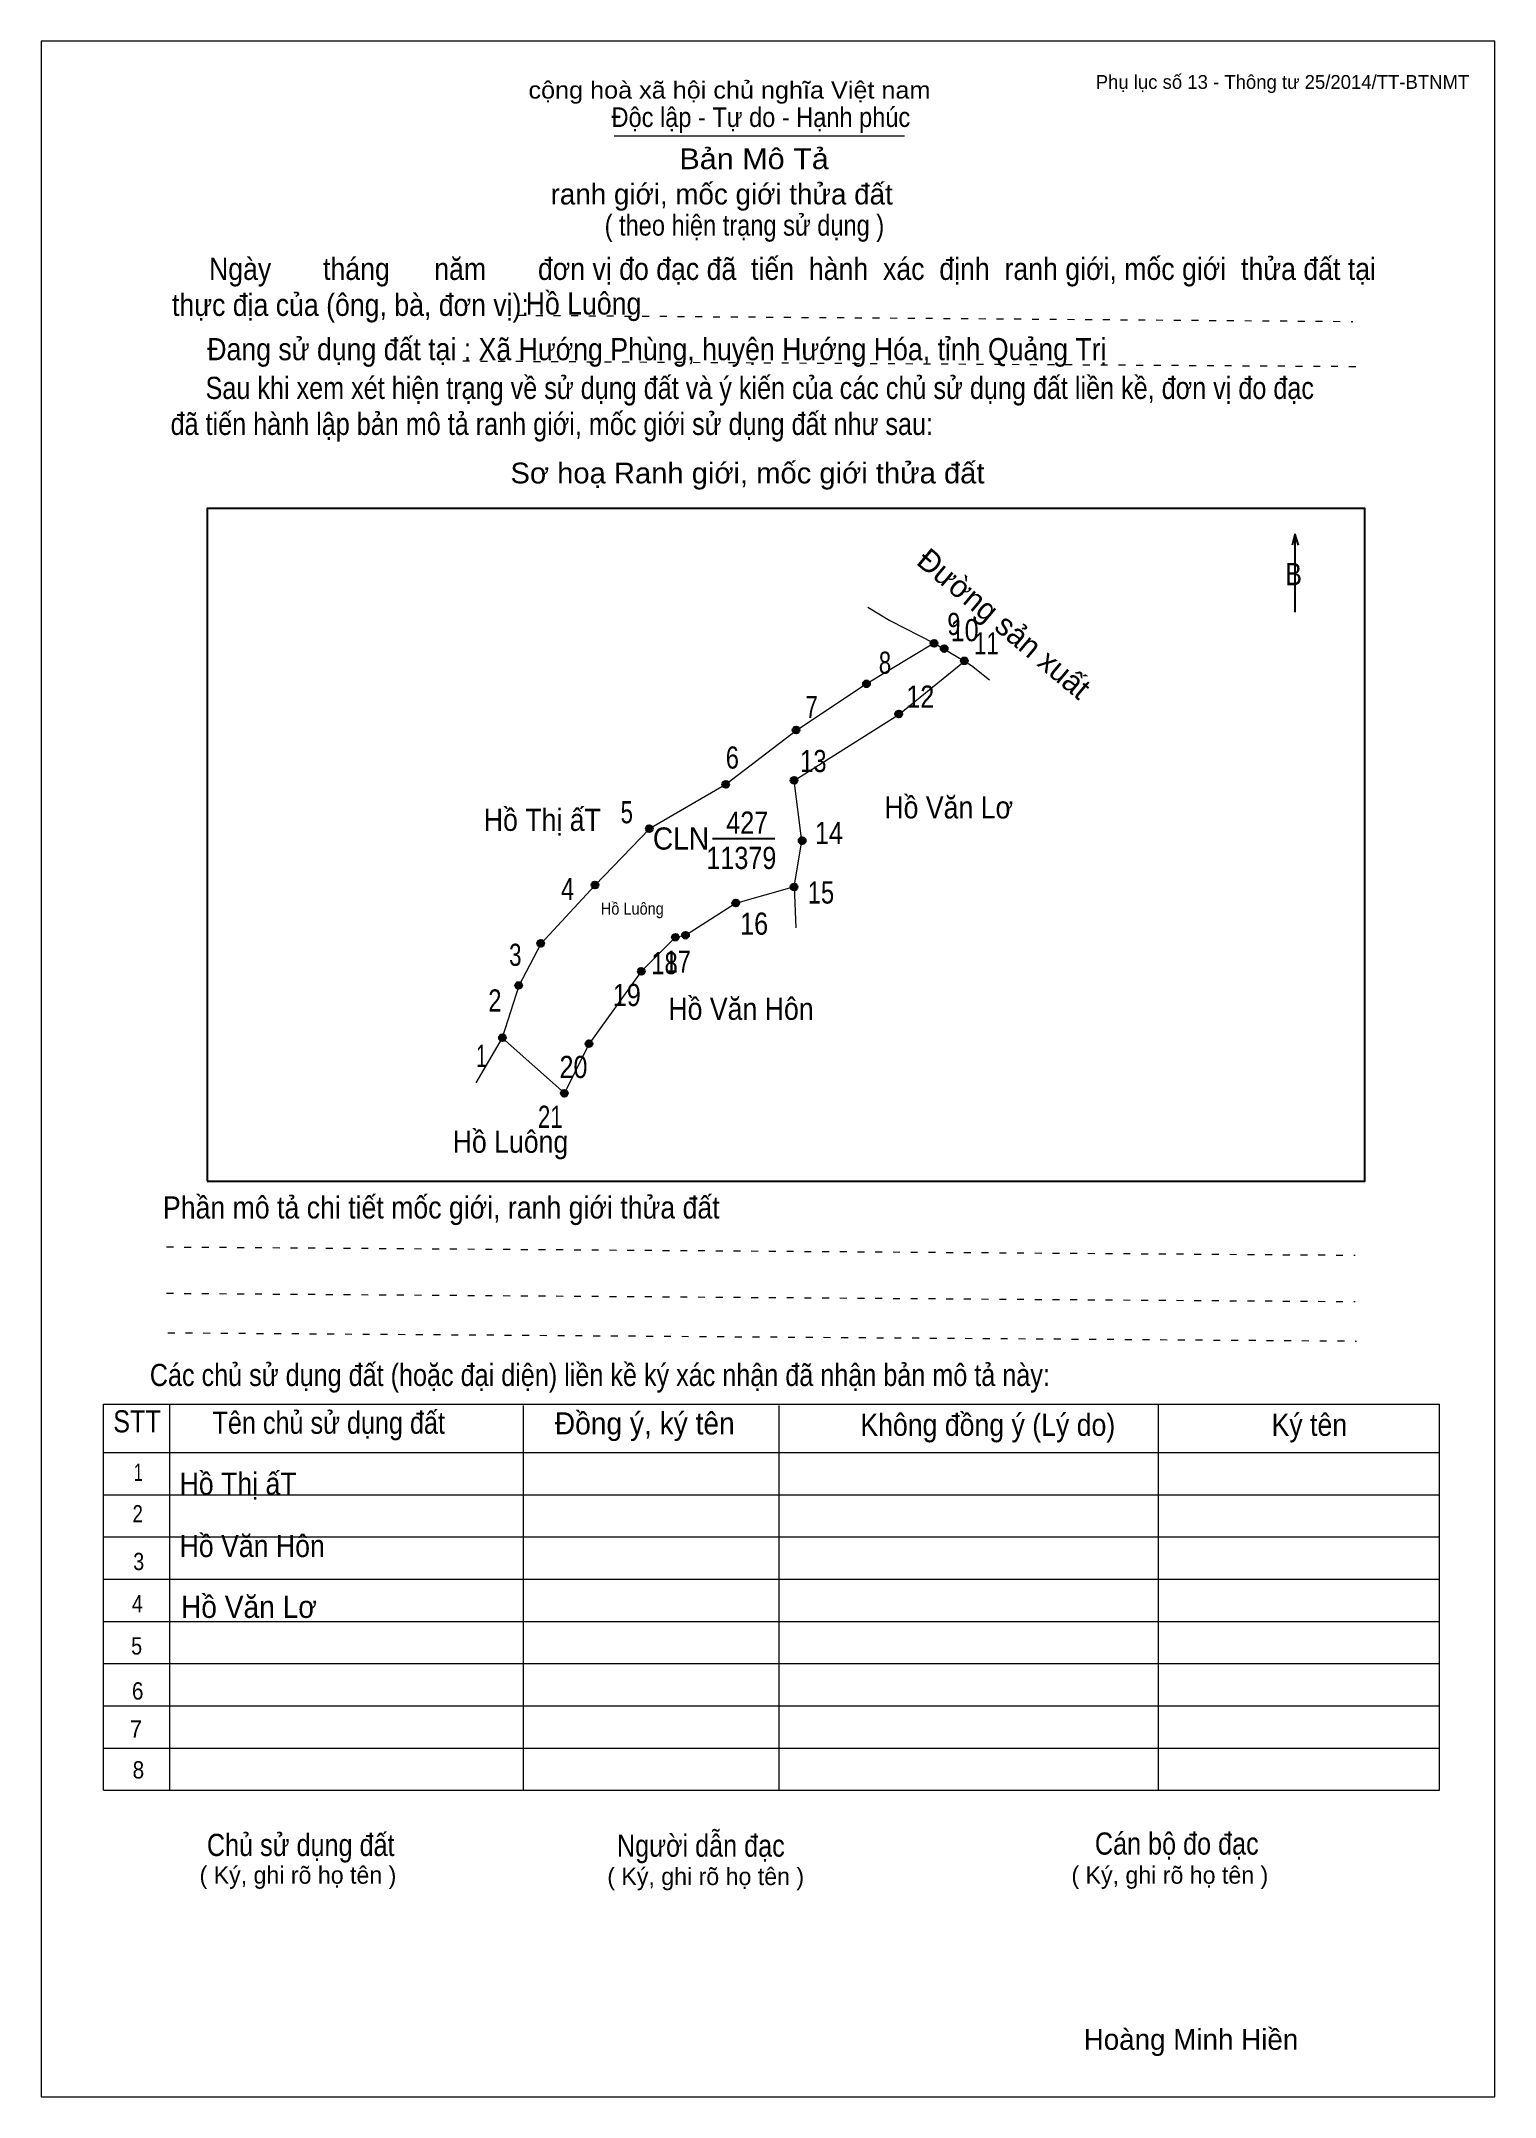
# Model space of a CAD drawing. Header units: centimetres. Extents: x 0 to 21, y 0 to 29.7.
import ezdxf
from ezdxf.enums import TextEntityAlignment as Align

# ---------------------------------------------------------------- set-up
doc = ezdxf.new("R2010")
doc.units = ezdxf.units.CM
doc.header["$LTSCALE"] = 0.13
doc.linetypes.add('DOTTED', pattern=[1.5, 0.3, -1.2])
for name, color, linetype, lineweight in [('1', 7, 'Continuous', 13), ('32', 7, 'Continuous', 25), ('33', 7, 'Continuous', 25), ('61', 7, 'Continuous', 13), ('62', 7, 'Continuous', 13)]:
    doc.layers.add(name, color=color, linetype=linetype, lineweight=lineweight)
for name, color, linetype in [('34', 7, 'Continuous'), ('45', 7, 'Continuous'), ('63', 7, 'Continuous')]:
    doc.layers.add(name, color=color, linetype=linetype)

msp = doc.modelspace()

# ---------------------------------------------------------------- hatches: boundary and pattern name
at = {"layer": '32'}
for points in [[(12.9492, 21.0001, 1), (12.8492, 21.0001, 1)], [(13.0945, 20.9243, 1), (12.9945, 20.9243, 1)], [(13.3856, 20.7471, 1), (13.2856, 20.7471, 1)], [(11.973, 20.4147, 1), (11.873, 20.4147, 1)], [(12.4379, 19.9789, 1), (12.3379, 19.9789, 1)], [(10.9562, 19.7465, 1), (10.8562, 19.7465, 1)], [(9.9393, 18.9621, 1), (9.8393, 18.9621, 1)], [(10.9271, 19.0202, 1), (10.8271, 19.0202, 1)], [(8.8353, 18.3229, 1), (8.7353, 18.3229, 1)], [(11.0433, 18.1486, 1), (10.9433, 18.1486, 1)], [(8.0509, 17.5094, 1), (7.9509, 17.5094, 1)], [(10.9271, 17.4804, 1), (10.8271, 17.4804, 1)], [(10.0846, 17.248, 1), (9.9846, 17.248, 1)], [(7.2664, 16.6669, 1), (7.1664, 16.6669, 1)], [(9.213, 16.7541, 1), (9.113, 16.7541, 1)], [(9.3583, 16.7831, 1), (9.2583, 16.7831, 1)], [(6.9469, 16.0568, 1), (6.8469, 16.0568, 1)], [(8.7191, 16.2602, 1), (8.6191, 16.2602, 1)], [(6.7144, 15.3014, 1), (6.6144, 15.3014, 1)], [(7.9637, 15.2143, 1), (7.8637, 15.2143, 1)], [(7.6067, 14.5001, 1), (7.5067, 14.5001, 1)]]:
    msp.add_hatch(color=256, dxfattribs=at).paths.add_polyline_path(points)

# ---------------------------------------------------------------- linework, layer by layer
at = {"layer": '1'}
msp.add_lwpolyline([(21, 0), (21, 29.7), (0, 29.7), (0, 0)], close=True, dxfattribs=at)
at = {"layer": '32'}
for centre in [(12.8992, 21.0001), (13.0445, 20.9243), (13.3356, 20.7471), (11.923, 20.4147), (12.3879, 19.9789), (10.9062, 19.7465), (9.8893, 18.9621), (10.8771, 19.0202), (8.7853, 18.3229), (10.9933, 18.1486), (8.0009, 17.5094), (10.8771, 17.4804), (10.0346, 17.248), (7.2164, 16.6669), (9.163, 16.7541), (9.3083, 16.7831), (6.8969, 16.0568), (8.6691, 16.2602), (6.6644, 15.3014), (7.9137, 15.2143), (7.5567, 14.5001)]:
    msp.add_circle(centre, 0.05, dxfattribs=at)
at = {"layer": '33'}
msp.add_line((9.7, 18.18), (10.6, 18.18), dxfattribs=at)
at = {"layer": '61'}
for p, q in [((10.88, 17.48), (10.9, 16.89)), ((6.66, 15.3), (6.28, 14.65))]:
    msp.add_line(p, q, dxfattribs=at)
for points in [[(11.94, 21.52), (12.26, 21.33), (12.9, 21)], [(12.9, 21), (11.92, 20.41), (10.91, 19.74), (9.89, 18.96), (8.79, 18.32), (8, 17.5), (7.22, 16.66), (6.9, 16.05), (6.66, 15.3), (7.56, 14.5)], [(12.9, 21), (13.04, 20.92), (13.34, 20.74)], [(10.88, 17.48), (10.99, 18.14), (10.88, 19.02), (12.39, 19.97), (13.34, 20.74)], [(13.34, 20.74), (13.44, 20.68), (13.7, 20.47)], [(10.88, 17.48), (10.03, 17.24), (9.31, 16.78), (9.16, 16.75), (8.67, 16.26), (7.91, 15.21), (7.56, 14.5)]]:
    msp.add_lwpolyline(points, dxfattribs=at)
at = {"layer": '62'}
for p, q in [((8.28, 28.33), (12.47, 28.33)), ((0.9, 10.01), (20.2, 10.01)), ((0.9, 4.43), (0.9, 10.01)), ((1.86, 4.43), (1.86, 10.01)), ((6.97, 4.43), (6.97, 9.99)), ((10.66, 4.43), (10.66, 9.99)), ((16.14, 4.43), (16.14, 10.01)), ((20.2, 4.43), (20.2, 10.01)), ((0.9, 9.31), (20.2, 9.31)), ((0.9, 8.7), (20.2, 8.7)), ((0.9, 8.09), (20.2, 8.09)), ((0.9, 7.48), (20.2, 7.48)), ((0.9, 6.87), (20.2, 6.87)), ((0.9, 6.26), (20.2, 6.26)), ((0.9, 5.65), (20.2, 5.65)), ((0.9, 5.04), (20.2, 5.04)), ((0.9, 4.43), (20.2, 4.43))]:
    msp.add_line(p, q, dxfattribs=at)
at = {"layer": '62', "linetype": 'DOTTED'}
for p, q in [((6.89, 25.74), (18.95, 25.65)), ((6.09, 25.08), (19.04, 25)), ((1.81, 12.28), (18.98, 12.16)), ((1.81, 11.61), (18.98, 11.49)), ((1.83, 11.04), (19, 10.92))]:
    msp.add_line(p, q, dxfattribs=at)
at = {"layer": '62', "lineweight": 25}
for p, q in [((18.11, 22.58), (18.11, 21.45)), ((18.11, 22.57), (18.07, 22.42)), ((18.11, 22.57), (18.16, 22.42))]:
    msp.add_line(p, q, dxfattribs=at)
msp.add_lwpolyline([(2.4, 13.23), (19.12, 13.23), (19.12, 22.95), (2.4, 22.95)], close=True, dxfattribs=at)

# ---------------------------------------------------------------- texts
at = {"layer": '32'}
for s, width, p in [('9', 0.8, (13.185, 21.12)), ('10', 0.85, (13.34, 21.03)), ('11', 0.75, (13.655, 20.84)), ('8', 0.75, (12.19, 20.56)), ('7', 0.75, (11.13, 19.92)), ('12', 0.85, (12.7, 20.07)), ('6', 0.8, (9.985, 19.19)), ('13', 0.8, (11.155, 19.14)), ('5', 0.75, (8.46, 18.4)), ('14', 0.85, (11.38, 18.1)), ('4', 0.8, (7.605, 17.29)), ('15', 0.8, (11.265, 17.24)), ('16', 0.85, (10.3, 16.79)), ('3', 0.75, (6.85, 16.34)), ('18', 0.8, (9.005, 16.22)), ('17', 0.8, (9.195, 16.24)), ('19', 0.85, (8.46, 15.76)), ('2', 0.8, (6.555, 15.68)), ('1', 0.65, (6.36, 14.88)), ('20', 0.85, (7.69, 14.72)), ('21', 0.75, (7.355, 14))]:
    msp.add_text(s, height=0.32, dxfattribs=dict(at, width=width)).set_placement(p, align=Align.CENTER)
at = {"layer": '33'}
msp.add_text('Đường sản xuất', height=0.3197, rotation=320, dxfattribs=at).set_placement((13.8073, 21.1625), align=Align.CENTER)
for s, width, p in [('Hồ Văn Lơ', 0.9, (13.11, 18.47)), ('Hồ Thị ấT', 0.9, (7.24, 18.29)), ('427', 0.85, (10.2, 18.25)), ('11379', 0.85, (10.115, 17.74)), ('Hồ Văn Hôn', 0.9, (10.11, 15.56)), ('Hồ Luông', 0.9, (6.78, 13.64))]:
    msp.add_text(s, height=0.32, dxfattribs=dict(at, width=width)).set_placement(p, align=Align.CENTER)
at = {"layer": '33', "width": 0.95}
msp.add_text('CLN', height=0.32, dxfattribs=at).set_placement((9.65, 18.02), align=Align.RIGHT)
at = {"layer": '34'}
for s, width, p in [('Hồ Luông', 0.9, (7, 25.75)), ('Hồ Thị ấT', 0.9, (2, 8.7)), ('Hồ Văn Hôn', 0.9, (2, 7.8)), ('Hồ Văn Lơ', 0.95, (2.02, 6.92))]:
    msp.add_text(s, height=0.32, dxfattribs=dict(at, width=width)).set_placement(p)
at = {"layer": '45', "width": 0.9}
msp.add_text('Hồ Luông', height=0.1742, dxfattribs=at).set_placement((8.54, 17.08), align=Align.CENTER)
at = {"layer": '62'}
for s, height, width, p in [('cộng hoà xã hội chủ nghĩa Việt nam', 0.2474, 1.1, (7.04, 28.87)), ('Độc lập - Tự do - Hạnh phúc', 0.2828, 0.9, (8.24, 28.46)), ('Bản Mô Tả', 0.3, 1.1, (9.22, 27.85)), ('( theo hiện trạng sử dụng )', 0.3, 0.85, (8.14, 26.89)), ('     Ngày       tháng      năm       đơn vị đo đạc đã  tiến  hành  xác  định  ranh giới, mốc giới  thửa đất tại ', 0.32, 0.9, (1.89, 26.25)), ('thực địa của (ông, bà, đơn vị): ', 0.32, 0.9, (1.89, 25.73)), ('Đang sử dụng đất tại : Xã Hướng Phùng, huyện Hướng Hóa, tỉnh Quảng Trị', 0.32, 0.9, (2.4, 25.09)), ('     Sau khi xem xét hiện trạng về sử dụng đất và ý kiến của các chủ sử dụng đất liền kề, đơn vị đo đạc ', 0.32, 0.85, (1.87, 24.53)), ('đã tiến hành lập bản mô tả ranh giới, mốc giới sử dụng đất như sau:', 0.32, 0.85, (1.87, 24.01)), ('Sơ hoạ Ranh giới, mốc giới thửa đất', 0.3, 1.05, (6.78, 23.31)), ('B', 0.32, 0.85, (17.97, 21.84)), ('Phần mô tả chi tiết mốc giới, ranh giới thửa đất ', 0.32, 0.9, (1.76, 12.69)), ('Các chủ sử dụng đất (hoặc đại diện) liền kề ký xác nhận đã nhận bản mô tả này:', 0.32, 0.85, (1.57, 10.27))]:
    msp.add_text(s, height=height, dxfattribs=dict(at, width=width)).set_placement(p)
msp.add_text('ranh giới, mốc giới thửa đất', height=0.3, dxfattribs=at).set_placement((7.36, 27.34))
for s, height, width, p in [('STT', 0.32, 0.85, (1.385, 9.6)), ('Tên chủ sử dụng đất', 0.32, 0.85, (4.155, 9.58)), ('Đồng ý, ký tên', 0.32, 0.95, (8.72, 9.57)), ('Không đồng ý (Lý do)', 0.32, 0.9, (13.675, 9.55)), ('Ký tên', 0.32, 0.9, (18.32, 9.55)), ('1', 0.25, 0.7, (1.405, 8.9)), ('2', 0.25, 0.8, (1.395, 8.3)), ('3', 0.25, 0.85, (1.41, 7.61)), ('4', 0.25, 0.85, (1.39, 7)), ('5', 0.25, 0.85, (1.38, 6.39)), ('6', 0.25, 0.9, (1.395, 5.74)), ('7', 0.25, 0.95, (1.37, 5.19)), ('8', 0.25, 0.9, (1.405, 4.6)), ('Người dẫn đạc', 0.32, 0.85, (9.53, 3.47)), ('Chủ sử dụng đất', 0.32, 0.85, (3.75, 3.48)), ('Cán bộ đo đạc', 0.32, 0.85, (16.405, 3.5))]:
    msp.add_text(s, height=height, dxfattribs=dict(at, width=width)).set_placement(p, align=Align.CENTER)
for p in [(3.71, 3.08), (9.6, 3.06), (16.305, 3.08)]:
    msp.add_text('( Ký, ghi rõ họ tên )', height=0.25, dxfattribs=at).set_placement(p, align=Align.CENTER)
at = {"layer": '63'}
msp.add_text('Phụ lục số 13 - Thông tư 25/2014/TT-BTNMT', height=0.2, dxfattribs=at).set_placement((20.63, 29.01), align=Align.RIGHT)
msp.add_text('Hoàng Minh Hiền', height=0.3, dxfattribs=at).set_placement((16.61, 0.68), align=Align.CENTER)

doc.saveas('drawing.dxf')
